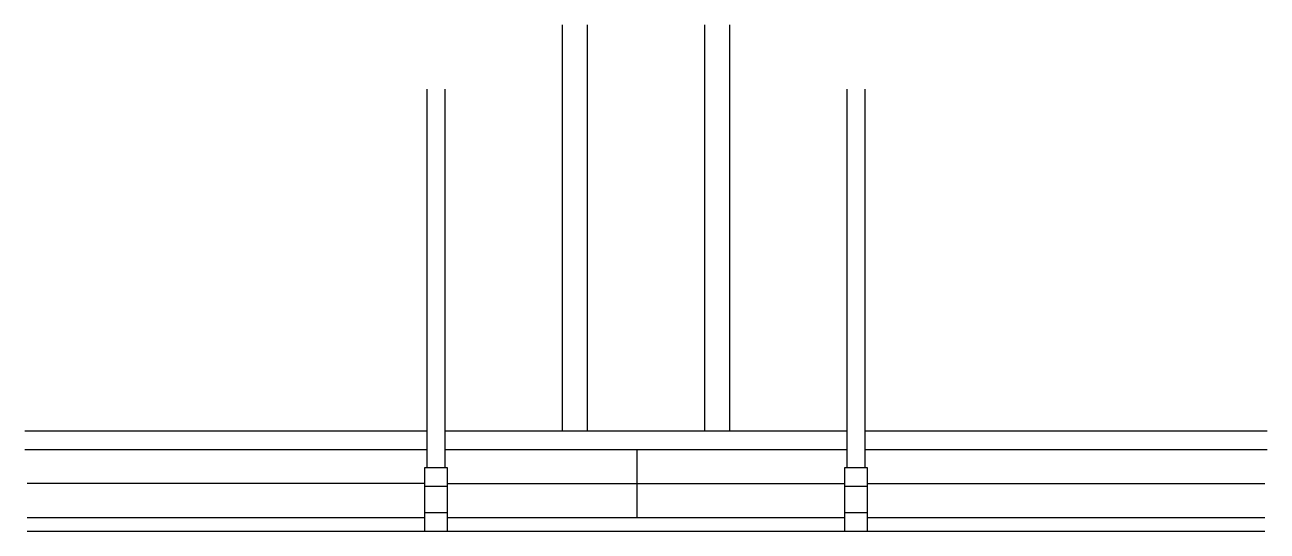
# Model space of a CAD drawing. Header units: metres. Extents: x 4052 to 5344, y 2470 to 2997.
import ezdxf

# ---------------------------------------------------------------- set-up
doc = ezdxf.new("R2010")
doc.units = ezdxf.units.M
for name, color, linetype in [('3', 7, 'Continuous'), ('7', 7, 'Continuous'), ('Painéis', 7, 'Continuous')]:
    doc.layers.add(name, color=color, linetype=linetype)

msp = doc.modelspace()

# ---------------------------------------------------------------- linework, layer by layer
at = {"layer": '3', "color": 7, "lineweight": 25}
for points in [[(4469.7, 2929.9), (4469.7, 2554.9)], [(4488.7, 2554.9), (4488.7, 2929.9)], [(4906.7, 2929.9), (4906.7, 2554.9)], [(4925.7, 2554.9), (4925.7, 2929.9)], [(4469.7, 2573.9), (4051.7, 2573.9)], [(4906.7, 2573.9), (4488.7, 2573.9)], [(5343.7, 2573.9), (4925.7, 2573.9)], [(4051.7, 2554.9), (4469.7, 2554.9)], [(4469.7, 2554.9), (4469.7, 2535.9)], [(4488.7, 2554.9), (4906.7, 2554.9)], [(4488.7, 2535.9), (4488.7, 2554.9)], [(4488.7, 2535.9), (4488.7, 2554.9)], [(4906.7, 2554.9), (4906.7, 2535.9)], [(4925.7, 2554.9), (5343.7, 2554.9)], [(4925.7, 2535.9), (4925.7, 2554.9)], [(4467.2, 2483.9), (4054.2, 2483.9)], [(4904.2, 2483.9), (4491.2, 2483.9)], [(5341.2, 2483.9), (4928.2, 2483.9)], [(4054.2, 2469.9), (4467.2, 2469.9)], [(4491.2, 2469.9), (4904.2, 2469.9)], [(4928.2, 2469.9), (5341.2, 2469.9)]]:
    msp.add_lwpolyline(points, dxfattribs=at)
at = {"layer": '7', "color": 7, "lineweight": 25}
for points in [[(4467.2, 2469.9), (4491.2, 2469.9), (4491.2, 2535.9), (4467.2, 2535.9), (4467.2, 2469.9)], [(4467.2, 2516.9), (4491.2, 2516.9), (4491.2, 2535.9), (4467.2, 2535.9), (4467.2, 2516.9)], [(4904.2, 2469.9), (4928.2, 2469.9), (4928.2, 2535.9), (4904.2, 2535.9), (4904.2, 2469.9)], [(4904.2, 2516.9), (4928.2, 2516.9), (4928.2, 2535.9), (4904.2, 2535.9), (4904.2, 2516.9)], [(4467.2, 2469.9), (4491.2, 2469.9), (4491.2, 2488.9), (4467.2, 2488.9), (4467.2, 2469.9)], [(4904.2, 2469.9), (4928.2, 2469.9), (4928.2, 2488.9), (4904.2, 2488.9), (4904.2, 2469.9)]]:
    msp.add_lwpolyline(points, dxfattribs=at)
at = {"layer": 'Painéis', "color": 7, "lineweight": 25}
for p, q in [((4610.7, 2996.9), (4610.7, 2573.9)), ((4636.7, 2996.9), (4636.7, 2573.9)), ((4758.7, 2996.9), (4758.7, 2573.9)), ((4784.7, 2996.9), (4784.7, 2573.9)), ((4688.7, 2483.9), (4688.7, 2554.9)), ((4467.2, 2519.4), (4054.2, 2519.4)), ((4491.2, 2519.4), (4904.2, 2519.4)), ((4928.2, 2519.4), (5341.2, 2519.4))]:
    msp.add_line(p, q, dxfattribs=at)

doc.saveas('drawing.dxf')
